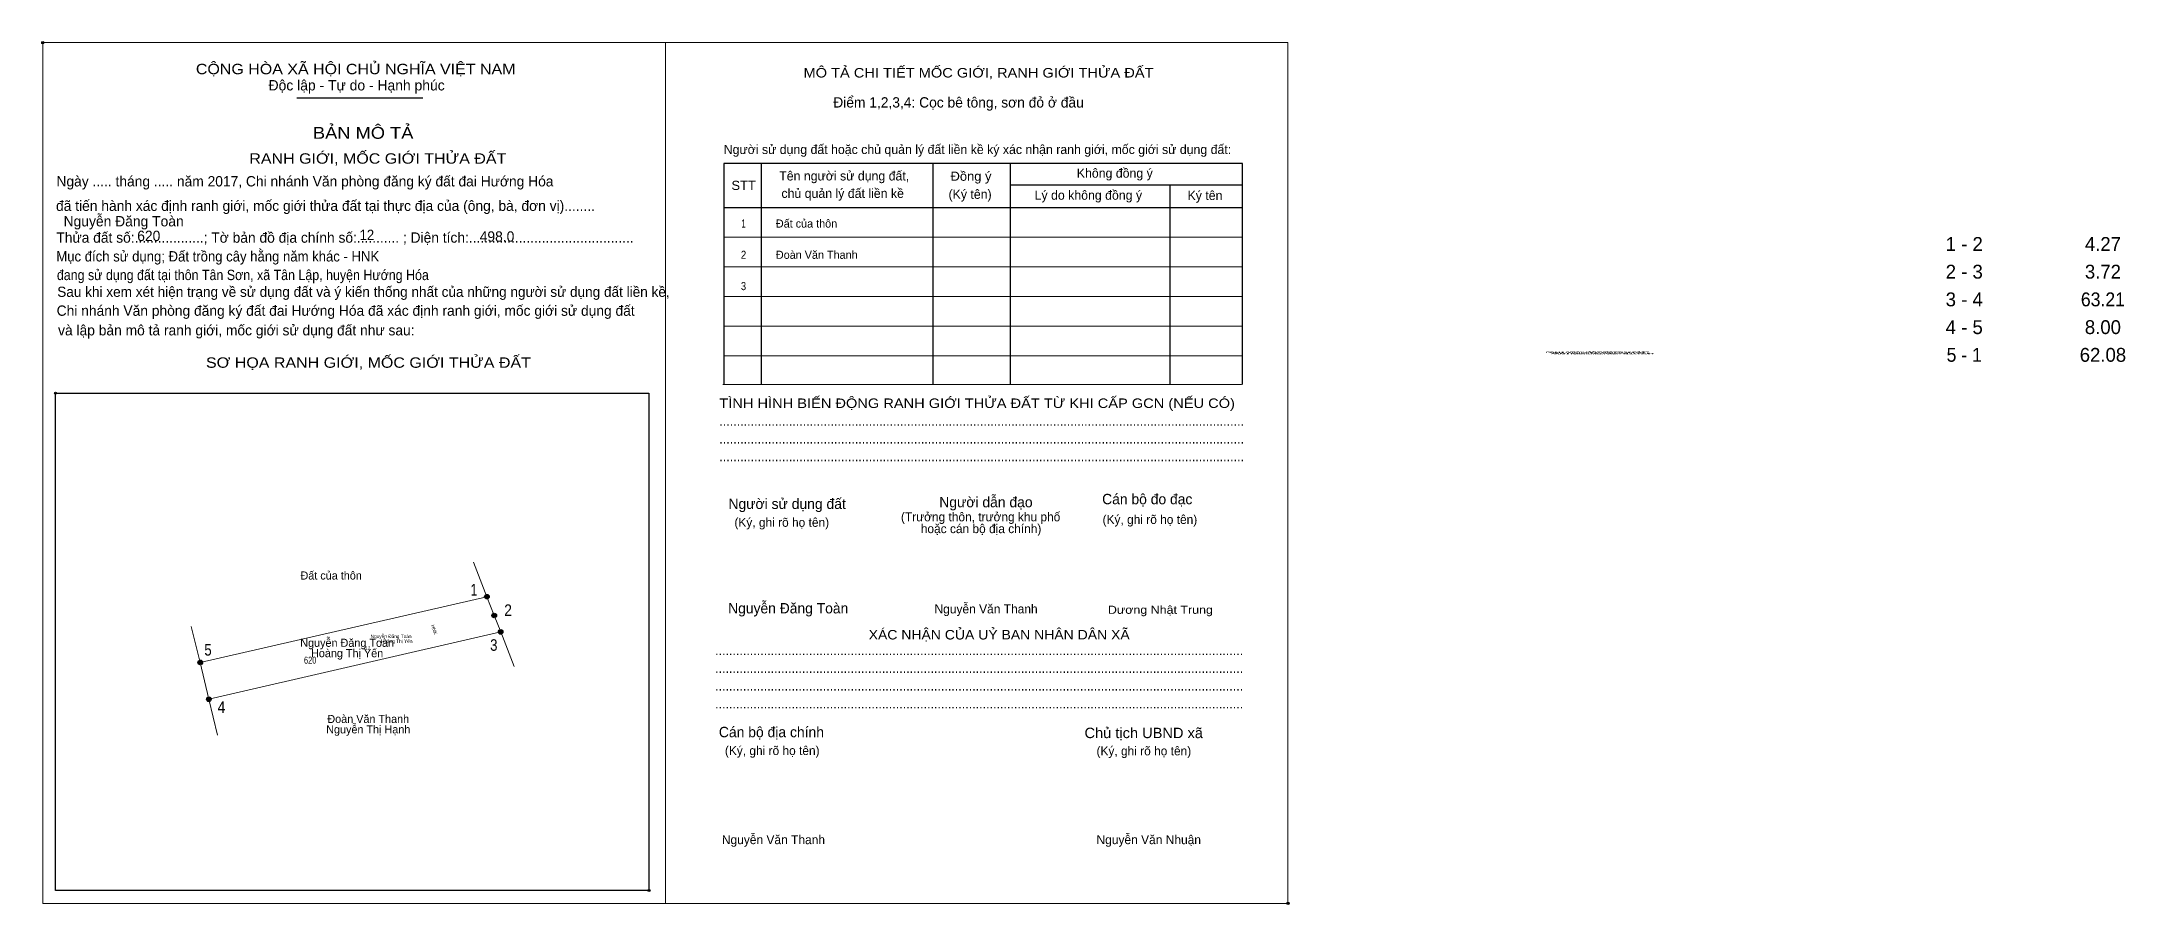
# Model space of a CAD drawing. Header units: metres. Extents: x 548034 to 548474, y 1837710 to 1837893.
import ezdxf
from ezdxf.enums import TextEntityAlignment as Align

# ---------------------------------------------------------------- set-up
doc = ezdxf.new("R2010")
doc.units = ezdxf.units.M
doc.header["$LTSCALE"] = 0.86
doc.header["$PDMODE"] = 32
doc.header["$PDSIZE"] = 0.43
for name, color, linetype, lineweight in [('1', 7, 'Continuous', 25), ('10', 7, 'Continuous', 13), ('11', 7, 'Continuous', 25), ('2', 7, 'Continuous', 13), ('27', 7, 'Continuous', 13)]:
    doc.layers.add(name, color=color, linetype=linetype, lineweight=lineweight)
for name, color, linetype in [('13', 7, 'Continuous'), ('15', 7, 'Continuous'), ('18', 7, 'Continuous'), ('19', 7, 'Continuous'), ('21', 7, 'Continuous'), ('36', 7, 'Continuous'), ('52', 7, 'Continuous'), ('6', 7, 'Continuous'), ('60', 7, 'Continuous'), ('9', 7, 'Continuous')]:
    doc.layers.add(name, color=color, linetype=linetype)

msp = doc.modelspace()

# ---------------------------------------------------------------- hatches: boundary and pattern name
at = {"layer": '11'}
for points in [[(548128.2678, 1837775.41, 1), (548127.2922, 1837775.41, 1)], [(548129.8178, 1837771.43, 1), (548128.8422, 1837771.43, 1)], [(548131.1678, 1837767.96, 1), (548130.1922, 1837767.96, 1)], [(548067.7578, 1837761.53, 1), (548066.7822, 1837761.53, 1)], [(548069.5778, 1837753.74, 1), (548068.6022, 1837753.74, 1)], [(548069.5778, 1837753.74, 1), (548068.6022, 1837753.74, 1)]]:
    msp.add_hatch(color=256, dxfattribs=at).paths.add_polyline_path(points)

# ---------------------------------------------------------------- linework, layer by layer
at = {"layer": '1'}
for p, q in [((548087.66, 1837880.77), (548114.24, 1837880.77)), ((548185.63, 1837866.9), (548185.63, 1837820.23)), ((548221.88, 1837866.72), (548221.88, 1837820.23)), ((548238.24, 1837866.72), (548238.24, 1837820.23)), ((548238.24, 1837862.39), (548287.25, 1837862.39)), ((548271.89, 1837862.39), (548271.89, 1837820.23)), ((548177.76, 1837857.63), (548287.25, 1837857.63))]:
    msp.add_line(p, q, dxfattribs=at)
at = {"layer": '1', "lineweight": 13}
for p, q in [((548177.76, 1837851.36), (548287.25, 1837851.36)), ((548177.76, 1837845.09), (548287.25, 1837845.09)), ((548177.76, 1837838.83), (548287.25, 1837838.83)), ((548177.76, 1837832.56), (548287.25, 1837832.56)), ((548177.76, 1837826.29), (548287.25, 1837826.29)), ((548177.57, 1837820.23), (548287.06, 1837820.23))]:
    msp.add_line(p, q, dxfattribs=at)
at = {"layer": '1'}
msp.add_lwpolyline([(548287.25, 1837820.23), (548287.25, 1837866.9), (548177.76, 1837866.9), (548177.76, 1837820.23)], dxfattribs=at)
msp.add_lwpolyline([(548036.72, 1837818.37), (548161.98, 1837818.37), (548161.98, 1837713.36), (548036.72, 1837713.36)], close=True, dxfattribs=at)
for p in [(548034.02, 1837892.41), (548034.03, 1837892.41), (548036.71, 1837818.38), (548036.72, 1837818.37), (548161.98, 1837713.36), (548296.84, 1837710.65)]:
    msp.add_point(p, dxfattribs=at)
at = {"layer": '10'}
msp.add_lwpolyline([(548069.09, 1837753.74), (548067.27, 1837761.53), (548127.78, 1837775.41), (548129.33, 1837771.43), (548130.68, 1837767.96)], close=True, dxfattribs=at)
at = {"layer": '11'}
for centre in [(548127.78, 1837775.41), (548129.33, 1837771.43), (548130.68, 1837767.96), (548067.27, 1837761.53), (548069.09, 1837753.74), (548069.09, 1837753.74)]:
    msp.add_circle(centre, 0.4878, dxfattribs=at)
at = {"layer": '2'}
for points in [[(548034.02, 1837892.41), (548165.43, 1837892.41), (548165.43, 1837710.65), (548034.02, 1837710.65)], [(548165.43, 1837892.41), (548296.84, 1837892.41), (548296.84, 1837710.65), (548165.43, 1837710.65)], [(548165.43, 1837892.41), (548296.84, 1837892.41), (548296.84, 1837710.65), (548165.43, 1837710.65)]]:
    msp.add_lwpolyline(points, close=True, dxfattribs=at)
at = {"layer": '27'}
for p, q in [((548127.78, 1837775.41), (548124.94, 1837782.68)), ((548067.27, 1837761.53), (548065.37, 1837769.1)), ((548130.68, 1837767.96), (548133.51, 1837760.69)), ((548069.09, 1837753.74), (548070.89, 1837746.14))]:
    msp.add_line(p, q, dxfattribs=at)

# ---------------------------------------------------------------- texts
at = {"layer": '1'}
for s, height, width, p in [('CỘNG HÒA XÃ HỘI CHỦ NGHĨA VIỆT NAM', 2.193, 1.15, (548066.35, 1837885.75)), ('RANH GIỚI, MỐC GIỚI THỬA ĐẤT', 2.195, 1.15, (548077.63, 1837866.85)), ('Đồng ý', 1.943, 1.05, (548225.62, 1837863.24)), ('STT', 1.943, 1.05, (548179.38, 1837861.3)), ('Mục đích sử dụng; Đất trồng cây hằng năm khác - HNK', 2.178, 0.95, (548036.9, 1837846.2)), ('đang sử dụng đất tại thôn Tân Sơn, xã Tân Lập, huyện Hướng Hóa', 2.178, 0.9, (548037.02, 1837842.27)), ('SƠ HỌA RANH GIỚI, MỐC GIỚI THỬA ĐẤT', 2.195, 1.15, (548068.48, 1837823.75)), ('RANH GIỚI, MỐC GIỚI THỬA ĐẤT', 0.2747, 3.55, (548351.28, 1837826.87)), ('RANH GIỚI, MỐC GIỚI THỬA ĐẤT', 0.2747, 3.55, (548352.09, 1837826.87)), ('RANH GIỚI, MỐC GIỚI THỬA ĐẤT', 0.2747, 3.55, (548352.35, 1837826.58)), ('RANH GIỚI, MỐC GIỚI THỬA ĐẤT', 0.2747, 3.55, (548353.16, 1837826.58)), ('TÌNH HÌNH BIẾN ĐỘNG RANH GIỚI THỬA ĐẤT TỪ KHI CẤP GCN (NẾU CÓ)', 2.005, 1.15, (548176.83, 1837815.26)), ('.......................................................................................................................................................', 2.193, 0.9, (548176.83, 1837811.5)), ('.......................................................................................................................................................', 2.193, 0.9, (548176.83, 1837807.74)), ('.......................................................................................................................................................', 2.193, 0.9, (548176.83, 1837803.98)), ('Dương Nhật Trung', 1.707, 1.15, (548258.84, 1837771.79)), ('........................................................................................................................................................', 2.193, 0.9, (548175.93, 1837763.07)), ('........................................................................................................................................................', 2.193, 0.9, (548175.93, 1837759.31)), ('........................................................................................................................................................', 2.193, 0.9, (548175.93, 1837755.56)), ('........................................................................................................................................................', 2.193, 0.9, (548175.93, 1837751.8)), ('Chủ tịch UBND xã', 2.194, 1.05, (548253.9, 1837745.54))]:
    msp.add_text(s, height=height, dxfattribs=dict(at, width=width)).set_placement(p)
for s, height, width, p in [('MÔ TẢ CHI TIẾT MỐC GIỚI, RANH GIỚI THỬA ĐẤT', 2.005, 1.15, (548231.525, 1837885.05)), ('BẢN MÔ TẢ', 2.507, 1.15, (548101.66, 1837872.11)), ('XÁC NHẬN CỦA UỶ BAN NHÂN DÂN XÃ', 2.006, 1.1, (548235.89, 1837766.37))]:
    msp.add_text(s, height=height, dxfattribs=dict(at, width=width)).set_placement(p, align=Align.CENTER)
for s, height, p in [('Độc lập - Tự do - Hạnh phúc', 2.193, (548081.69, 1837882.32)), ('Điểm 1,2,3,4: Cọc bê tông, sơn đỏ ở đầu', 2.178, (548200.87, 1837878.71)), ('Người sử dụng đất hoặc chủ quản lý đất liền kề ký xác nhận ranh giới, mốc giới sử dụng đất:', 1.943, (548177.75, 1837868.89)), ('Ngày ..... tháng ..... năm 2017, Chi nhánh Văn phòng đăng ký đất đai Hướng Hóa', 2.178, (548036.93, 1837862.05)), ('Tên người sử dụng đất,', 1.943, (548189.47, 1837863.31)), ('Không đồng ý', 1.943, (548252.27, 1837863.89)), ('chủ quản lý đất liền kề', 1.943, (548189.93, 1837859.62)), ('(Ký tên)', 1.943, (548225.2, 1837859.43)), ('Lý do không đồng ý', 1.943, (548243.37, 1837859.24)), ('Ký tên', 1.943, (548275.64, 1837859.18)), (' đã tiến hành xác định ranh giới, mốc giới thửa đất tại thực địa của (ông, bà, đơn vị)........', 2.178, (548036.03, 1837856.88)), ('Thửa đất số:..................; Tờ bản đồ địa chính số:........... ; Diện tích:...........................................', 2.178, (548036.9, 1837850.16)), ('Sau khi xem xét hiện trạng về sử dụng đất và ý kiến thống nhất của những người sử dụng đất liền kề,', 2.144, (548037.09, 1837838.73)), ('Chi nhánh Văn phòng đăng ký đất đai Hướng Hóa đã xác định ranh giới, mốc giới sử dụng đất', 2.178, (548036.97, 1837834.73)), (' và lập bản mô tả ranh giới, mốc giới sử dụng đất như sau:', 2.178, (548036.46, 1837830.59)), ('Người sử dụng đất', 2.194, (548178.75, 1837793.93)), ('Người dẫn đạo', 2.193, (548223.24, 1837794.29)), ('Cán bộ đo đạc', 2.189, (548257.62, 1837794.93)), ('(Ký, ghi rõ họ tên)', 1.88, (548180.01, 1837790.17)), ('(Ký, ghi rõ họ tên)', 1.88, (548257.71, 1837790.78)), ('Nguyễn Văn Thanh', 1.889, (548222.24, 1837771.88)), ('Cán bộ địa chính', 2.194, (548176.73, 1837745.73)), ('(Ký, ghi rõ họ tên)', 1.88, (548178, 1837741.97)), ('(Ký, ghi rõ họ tên)', 1.88, (548256.43, 1837741.9)), ('Nguyễn Văn Thanh', 1.889, (548177.36, 1837723.15)), ('Nguyễn Văn Nhuận', 1.889, (548256.43, 1837723.15))]:
    msp.add_text(s, height=height, dxfattribs=at).set_placement(p)
for s, p in [('(Trưởng thôn, trưởng khu phố', (548231.975, 1837791.33)), ('hoặc cán bộ địa chính)', (548232.065, 1837788.83))]:
    msp.add_text(s, height=1.88, dxfattribs=at).set_placement(p, align=Align.CENTER)
at = {"layer": '13'}
for s, p in [('Nguyễn Đăng Toàn', (548098.275, 1837764.82)), ('Hoàng Thị Yến', (548098.27, 1837762.63))]:
    msp.add_text(s, height=1.707, dxfattribs=at).set_placement(p, align=Align.CENTER)
at = {"layer": '13', "width": 0.85}
msp.add_text('Nguyễn Đăng Toàn', height=0.7316, dxfattribs=at).set_placement((548107.55, 1837766.66), align=Align.CENTER)
at = {"layer": '15', "width": 0.85}
msp.add_text('Hoàng Thị Yến', height=0.7316, dxfattribs=at).set_placement((548108.75, 1837765.66), align=Align.CENTER)
at = {"layer": '18', "width": 0.85}
msp.add_text('12', height=0.7316, dxfattribs=at).set_placement((548102.625, 1837764.17), align=Align.CENTER)
at = {"layer": '19'}
msp.add_text('HNK', height=0.7316, rotation=290, dxfattribs=at).set_placement((548116.2985, 1837768.3251), align=Align.CENTER)
at = {"layer": '21', "width": 0.7}
msp.add_text('620', height=1.463, dxfattribs=at).set_placement((548090.475, 1837761.27), align=Align.CENTER)
at = {"layer": '36'}
for s, p in [('Đất của thôn', (548094.9, 1837779.03)), ('Đoàn Văn Thanh', (548102.73, 1837748.74)), ('Nguyễn Thị Hạnh', (548102.73, 1837746.54))]:
    msp.add_text(s, height=1.707, dxfattribs=at).set_placement(p, align=Align.CENTER)
at = {"layer": '52'}
for s, p in [('1 - 2', (548439.565, 1837848.43)), ('4.27', (548468.835, 1837848.43)), ('2 - 3', (548439.57, 1837842.58)), ('3.72', (548468.835, 1837842.58)), ('3 - 4', (548439.565, 1837836.73)), ('4 - 5', (548439.565, 1837830.87)), ('8.00', (548468.83, 1837830.87)), ('62.08', (548468.835, 1837825.02))]:
    msp.add_text(s, height=2.927, dxfattribs=at).set_placement(p, align=Align.CENTER)
at = {"layer": '52', "width": 0.95}
for s, p in [('63.21', (548468.83, 1837836.73)), ('5 - 1', (548439.565, 1837825.02))]:
    msp.add_text(s, height=2.927, dxfattribs=at).set_placement(p, align=Align.CENTER)
at = {"layer": '6'}
for s, p in [('Nguyễn Đăng Toàn', (548038.43, 1837853.61)), ('620', (548053.97, 1837850.51)), ('498.0', (548126.25, 1837850.38)), ('Nguyễn Đăng Toàn', (548178.69, 1837771.88))]:
    msp.add_text(s, height=2.186, dxfattribs=at).set_placement(p)
at = {"layer": '6', "width": 0.95}
msp.add_text('12', height=2.186, dxfattribs=at).set_placement((548100.89, 1837850.72))
at = {"layer": '60'}
for s, width, p in [('1', 0.75, (548181.93, 1837853.36)), ('2', 0.9, (548181.935, 1837846.76)), ('3', 0.85, (548181.93, 1837840.15))]:
    msp.add_text(s, height=1.707, dxfattribs=dict(at, width=width)).set_placement(p, align=Align.CENTER)
for s, p in [('Đất của thôn', (548188.76, 1837853.36)), ('Đoàn Văn Thanh', (548188.76, 1837846.76))]:
    msp.add_text(s, height=1.707, dxfattribs=at).set_placement(p)
at = {"layer": '9'}
for s, width, p in [('1', 0.75, (548125.025, 1837775.65)), ('2', 0.9, (548132.24, 1837771.34)), ('5', 0.85, (548068.91, 1837762.97)), ('3', 0.85, (548129.23, 1837763.98)), ('4', 0.9, (548071.745, 1837750.87))]:
    msp.add_text(s, height=2.439, dxfattribs=dict(at, width=width)).set_placement(p, align=Align.CENTER)

doc.saveas('drawing.dxf')
